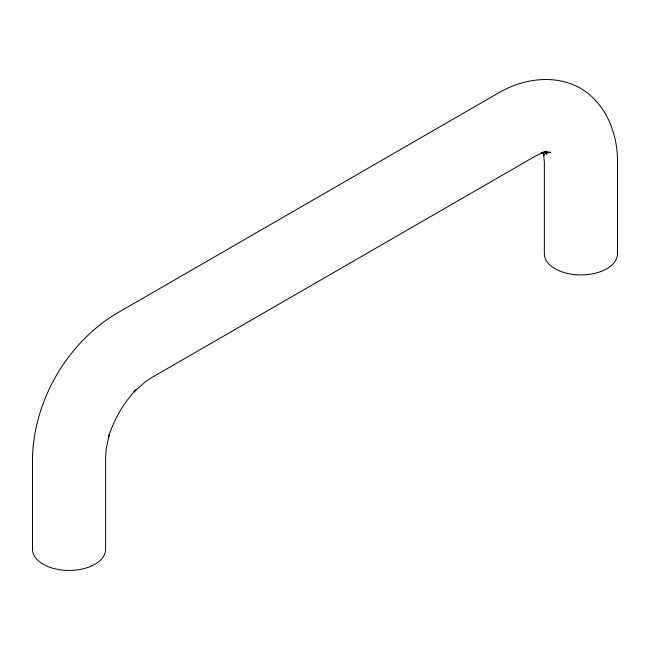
<?xml version="1.0" encoding="UTF-8"?>
<svg xmlns="http://www.w3.org/2000/svg" width="650" height="650" viewBox="0 0 650 650"><rect width="100%" height="100%" fill="white"/><g stroke="black" fill="none" stroke-linecap="round" stroke-linejoin="round"><path stroke-width="0.97" d="M134.55 391.251L135.923 389.805C123.264 403.398 113.75 419.876 108.306 437.637L109.159 434.769L106.072 449.849L105.641 457.665L105.641 549.331A36.571 21.117 0 0 1 67.478 570.424A36.571 21.117 0 0 1 32.638 547.495M133.868 391.974L145.381 381.761L151.938 377.479L534.633 156.536L541.19 153.246L547.048 151.206L540.629 153.327L545.773 152.368L550.648 152.336L545.001 152.132M544.806 152.401L547.349 152.888M544.521 152.263L547.146 154.204L544.903 152.368M542.977 152.067L544.139 155.35L543.554 152.514M543.433 152.214L544.359 162.151L544.359 253.809A36.571 21.117 0 0 0 582.522 274.901A36.571 21.117 0 0 0 617.362 251.972M617.5 253.809L617.5 160.769C617.443 132.6 605.589 103.09 580.515 88.294C555.165 73.97 523.681 78.463 499.257 92.503L114.173 314.827C66.365 344.996 34.718 399.807 32.5 456.284L32.5 549.331"/></g></svg>
